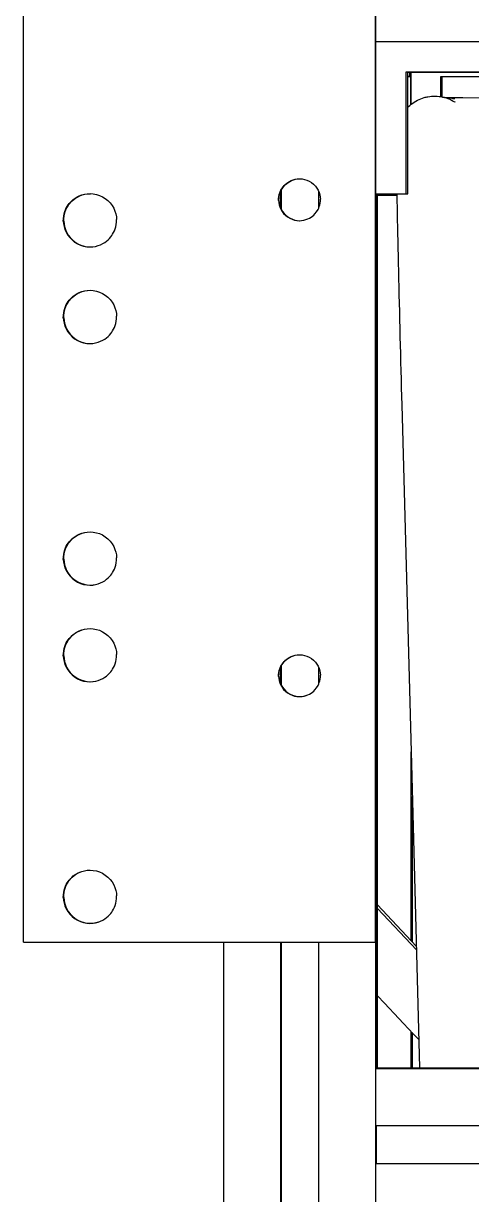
# Model space of a CAD drawing. Header units: millimetres. Extents: x -244 to 244, y -316 to 313.
# Drawn here: x -244.4 to -184.7, y -124.1 to 31.8 of the extents above; entities that cross this region are included whole.
import ezdxf

# ---------------------------------------------------------------- set-up
doc = ezdxf.new("R2010")
doc.units = ezdxf.units.MM
doc.layers.add('VISIBLE', color=7, linetype='Continuous')

msp = doc.modelspace()

# ---------------------------------------------------------------- linework, layer by layer
at = {"layer": 'VISIBLE'}
for p, q in [((-197.47, -315.95), (-197.47, 312.91)), ((-244.42, -90.5), (-244.42, 43.76)), ((-197.52, -90.5), (-197.52, 43.76)), ((-197.47, 29.37), (197.47, 29.37)), ((-193.42, 9.11), (-193.42, 25.32)), ((-193.42, 25.32), (-193.22, 25.29)), ((-193.42, 25.32), (-177.22, 25.32)), ((-193.22, 9.1), (-193.22, 25.29)), ((-193.22, 25.29), (-177.04, 25.29)), ((-192.97, 24.74), (-192.97, 25.29)), ((-192.78, 21.01), (-192.78, 25.29)), ((-193.22, 24.74), (-192.97, 24.74)), ((-193.22, 24.72), (-192.82, 24.72)), ((-192.97, 24.74), (-192.82, 24.72)), ((-192.82, 20.98), (-192.82, 24.72)), ((-188.83, 22.03), (-188.83, 24.72)), ((-188.83, 24.72), (-188.64, 24.69)), ((-188.83, 24.72), (-173.01, 24.72)), ((-188.64, 22), (-188.64, 24.69)), ((-188.64, 24.69), (-172.84, 24.69)), ((-191.49, 21.75), (-191.26, 21.84)), ((-191.26, 21.84), (-191.03, 21.91)), ((-191.03, 21.91), (-190.91, 21.94)), ((-190.91, 21.94), (-190.9, 21.95)), ((-190.9, 21.95), (-190.78, 21.97)), ((-190.78, 21.97), (-190.66, 22)), ((-190.66, 22), (-190.54, 22.02)), ((-190.54, 22.02), (-190.29, 22.06)), ((-190.29, 22.06), (-190.05, 22.09)), ((-190.05, 22.09), (-189.8, 22.1)), ((-189.8, 22.1), (-189.55, 22.1)), ((-189.55, 22.1), (-189.31, 22.09)), ((-189.31, 22.09), (-189.06, 22.06)), ((-189.06, 22.06), (-188.82, 22.03)), ((-188.82, 22.03), (-188.58, 21.98)), ((-188.6, 21.99), (-188.05, 21.92)), ((-188.58, 21.98), (-188.46, 21.95)), ((-188.46, 21.95), (-188.34, 21.92)), ((-188.34, 21.92), (-188.1, 21.85)), ((-188.1, 21.85), (-187.99, 21.81)), ((-188.05, 21.92), (-187.88, 21.9)), ((-187.94, 21.91), (-187.92, 21.91)), ((-187.92, 21.91), (-187.85, 21.91)), ((-187.88, 21.9), (-187.8, 21.89)), ((-187.85, 21.91), (-187.77, 21.91)), ((-187.8, 21.89), (-187.75, 21.89)), ((-187.77, 21.91), (-187.59, 21.91)), ((-187.75, 21.89), (-187.51, 21.85)), ((-187.59, 21.91), (-187.38, 21.91)), ((-187.51, 21.85), (-187.49, 21.85)), ((-187.49, 21.85), (-187.25, 21.8)), ((-187.38, 21.91), (-187.16, 21.91)), ((-187.16, 21.91), (-186.94, 21.9)), ((-186.94, 21.9), (-186.73, 21.9)), ((-186.73, 21.9), (-185.91, 21.9)), ((-185.91, 21.9), (-182.6, 21.88)), ((-193.22, 20.62), (-193.14, 20.7)), ((-193.14, 20.7), (-192.96, 20.87)), ((-192.96, 20.87), (-192.77, 21.02)), ((-192.77, 21.02), (-192.57, 21.17)), ((-192.57, 21.17), (-192.37, 21.31)), ((-192.37, 21.31), (-192.16, 21.44)), ((-192.16, 21.44), (-191.94, 21.55)), ((-191.94, 21.55), (-191.72, 21.66)), ((-191.72, 21.66), (-191.49, 21.75)), ((-187.99, 21.81), (-187.87, 21.77)), ((-187.87, 21.77), (-187.76, 21.73)), ((-187.76, 21.73), (-187.64, 21.68)), ((-187.64, 21.68), (-187.53, 21.63)), ((-187.53, 21.63), (-187.42, 21.57)), ((-187.42, 21.57), (-187.41, 21.57)), ((-187.41, 21.57), (-187.3, 21.51)), ((-187.3, 21.51), (-187.19, 21.45)), ((-187.25, 21.8), (-187.13, 21.78)), ((-187.19, 21.45), (-187.08, 21.39)), ((-187.13, 21.78), (-187.01, 21.75)), ((-187.08, 21.39), (-186.98, 21.33)), ((-187.01, 21.75), (-187.01, 21.74)), ((-186.98, 21.33), (-186.96, 21.31)), ((-208.76, 10.86), (-208.51, 10.96)), ((-208.71, 10.86), (-208.46, 10.95)), ((-208.51, 10.96), (-208.23, 11.03)), ((-208.46, 10.95), (-208.18, 11.03)), ((-208.23, 11.03), (-207.94, 11.08)), ((-208.18, 11.03), (-207.89, 11.07)), ((-207.94, 11.08), (-207.63, 11.09)), ((-207.89, 11.07), (-207.58, 11.09)), ((-207.63, 11.09), (-207.31, 11.07)), ((-207.31, 11.07), (-206.98, 11.01)), ((-206.98, 11.01), (-206.65, 10.91)), ((-210.28, 9.21), (-210.21, 9.41)), ((-210.23, 9.2), (-210.15, 9.41)), ((-210.21, 9.41), (-210.12, 9.59)), ((-210.15, 9.41), (-210.07, 9.59)), ((-210.13, 7.15), (-210.13, 9.46)), ((-210.12, 9.59), (-209.93, 9.91)), ((-210.07, 9.59), (-209.87, 9.91)), ((-210.06, 7.02), (-210.06, 9.59)), ((-209.93, 9.91), (-209.69, 10.2)), ((-209.87, 9.91), (-209.64, 10.19)), ((-209.69, 10.2), (-209.55, 10.34)), ((-209.64, 10.19), (-209.5, 10.34)), ((-209.55, 10.34), (-209.39, 10.48)), ((-209.5, 10.34), (-209.33, 10.48)), ((-209.39, 10.48), (-209.2, 10.62)), ((-209.33, 10.48), (-209.15, 10.62)), ((-209.2, 10.62), (-208.99, 10.74)), ((-209.15, 10.62), (-208.94, 10.74)), ((-208.99, 10.74), (-208.76, 10.86)), ((-208.94, 10.74), (-208.71, 10.86)), ((-206.65, 10.91), (-206.34, 10.77)), ((-206.34, 10.77), (-206.04, 10.58)), ((-206.04, 10.58), (-205.77, 10.37)), ((-205.77, 10.37), (-205.53, 10.12)), ((-205.53, 10.12), (-205.33, 9.85)), ((-205.33, 9.85), (-205.16, 9.56)), ((-205.16, 9.56), (-205.03, 9.27)), ((-238.32, 7.79), (-238.16, 7.98)), ((-238.25, 7.79), (-238.1, 7.98)), ((-238.16, 7.98), (-237.97, 8.16)), ((-238.1, 7.98), (-237.91, 8.16)), ((-237.97, 8.16), (-237.77, 8.34)), ((-237.91, 8.16), (-237.71, 8.34)), ((-237.77, 8.34), (-237.53, 8.51)), ((-237.71, 8.34), (-237.47, 8.51)), ((-237.53, 8.51), (-237.27, 8.68)), ((-237.47, 8.51), (-237.21, 8.67)), ((-237.27, 8.68), (-236.97, 8.82)), ((-237.21, 8.67), (-236.91, 8.82)), ((-236.97, 8.82), (-236.65, 8.94)), ((-236.91, 8.82), (-236.59, 8.94)), ((-236.65, 8.94), (-236.3, 9.04)), ((-236.59, 8.94), (-236.24, 9.03)), ((-236.3, 9.04), (-235.92, 9.1)), ((-236.24, 9.03), (-235.86, 9.09)), ((-235.92, 9.1), (-235.53, 9.12)), ((-235.86, 9.09), (-235.48, 9.11)), ((-235.53, 9.12), (-235.12, 9.09)), ((-235.12, 9.09), (-234.7, 9.01)), ((-234.7, 9.01), (-234.29, 8.88)), ((-234.29, 8.88), (-233.89, 8.7)), ((-234.29, 8.88), (-233.89, 8.7)), ((-233.89, 8.7), (-233.51, 8.47)), ((-233.89, 8.7), (-233.51, 8.47)), ((-233.51, 8.47), (-233.17, 8.19)), ((-233.17, 8.19), (-232.86, 7.88)), ((-233.17, 8.19), (-232.86, 7.88)), ((-232.86, 7.88), (-232.6, 7.53)), ((-232.86, 7.88), (-232.6, 7.53)), ((-210.43, 8.49), (-210.4, 8.75)), ((-210.43, 8.22), (-210.43, 8.49)), ((-210.43, 8.22), (-210.41, 7.94)), ((-210.41, 7.94), (-210.35, 7.64)), ((-210.4, 8.75), (-210.35, 8.99)), ((-210.38, 8.22), (-210.37, 8.49)), ((-210.38, 8.22), (-210.36, 7.93)), ((-210.37, 8.49), (-210.34, 8.75)), ((-210.36, 7.93), (-210.3, 7.64)), ((-210.35, 8.99), (-210.28, 9.21)), ((-210.34, 8.75), (-210.3, 8.98)), ((-210.3, 8.98), (-210.23, 9.2)), ((-205.06, 7.27), (-205.06, 9.34)), ((-205.03, 9.27), (-204.94, 8.97)), ((-204.95, 7.63), (-204.9, 7.86)), ((-204.94, 8.97), (-204.89, 8.67)), ((-204.9, 7.86), (-204.87, 8.12)), ((-204.89, 8.67), (-204.86, 8.39)), ((-204.87, 8.12), (-204.86, 8.39)), ((-197.47, 9.11), (-197.23, 9.1)), ((-197.47, 9.11), (-193.42, 9.11)), ((-197.39, -107.3), (-197.39, 9.11)), ((-197.34, -107.3), (-197.34, 9.11)), ((-197.27, -107.23), (-197.27, 9.1)), ((-197.27, 9.1), (-197.23, 9.1)), ((-197.27, 9.1), (-193.22, 9.1)), ((-197.27, 8.9), (-194.68, 8.9)), ((-197.27, 8.9), (-194.68, 8.9)), ((-197.23, 9.1), (-197.23, 9.1)), ((-194.68, 9.1), (-194.68, 8.92)), ((-194.68, 8.92), (-194.67, 8.13)), ((-194.67, 8.13), (-194.65, 7.32)), ((-193.42, 9.11), (-193.22, 9.1)), ((-239.05, 6.13), (-238.99, 6.44)), ((-238.99, 6.44), (-238.91, 6.72)), ((-238.99, 6.13), (-238.93, 6.44)), ((-238.93, 6.44), (-238.85, 6.72)), ((-238.91, 6.72), (-238.81, 6.97)), ((-238.85, 6.72), (-238.75, 6.97)), ((-238.81, 6.97), (-238.7, 7.21)), ((-238.75, 6.97), (-238.64, 7.21)), ((-238.7, 7.21), (-238.58, 7.42)), ((-238.64, 7.21), (-238.52, 7.42)), ((-238.58, 7.42), (-238.45, 7.61)), ((-238.52, 7.42), (-238.39, 7.61)), ((-238.45, 7.61), (-238.32, 7.79)), ((-238.39, 7.61), (-238.25, 7.79)), ((-232.6, 7.53), (-232.39, 7.17)), ((-232.6, 7.53), (-232.39, 7.17)), ((-232.39, 7.17), (-232.23, 6.79)), ((-232.23, 6.79), (-232.11, 6.41)), ((-232.11, 6.41), (-232.04, 6.04)), ((-210.35, 7.64), (-210.26, 7.35)), ((-210.3, 7.64), (-210.21, 7.34)), ((-210.26, 7.35), (-210.13, 7.05)), ((-210.21, 7.34), (-210.08, 7.05)), ((-210.13, 7.05), (-209.97, 6.76)), ((-210.08, 7.05), (-209.91, 6.76)), ((-209.97, 6.76), (-209.76, 6.49)), ((-209.91, 6.76), (-209.71, 6.49)), ((-209.76, 6.49), (-209.52, 6.25)), ((-209.71, 6.49), (-209.47, 6.24)), ((-209.52, 6.25), (-209.25, 6.03)), ((-209.47, 6.24), (-209.2, 6.03)), ((-205.91, 6.13), (-205.75, 6.27)), ((-205.75, 6.27), (-205.6, 6.41)), ((-205.6, 6.41), (-205.37, 6.7)), ((-205.37, 6.7), (-205.18, 7.02)), ((-205.18, 7.02), (-205.09, 7.2)), ((-205.09, 7.2), (-205.01, 7.41)), ((-205.01, 7.41), (-204.95, 7.63)), ((-194.65, 7.32), (-194.64, 6.47)), ((-194.64, 6.47), (-194.62, 5.6)), ((-239.1, 5.46), (-239.09, 5.81)), ((-239.1, 5.46), (-239.07, 5.1)), ((-239.09, 5.81), (-239.05, 6.13)), ((-239.07, 5.1), (-239, 4.73)), ((-239.04, 5.46), (-239.03, 5.81)), ((-239.04, 5.46), (-239.01, 5.1)), ((-239.03, 5.81), (-238.99, 6.13)), ((-239.01, 5.1), (-238.94, 4.73)), ((-239, 4.73), (-238.88, 4.35)), ((-238.94, 4.73), (-238.82, 4.35)), ((-232.2, 4.42), (-232.12, 4.7)), ((-232.12, 4.7), (-232.05, 5.01)), ((-232.05, 5.01), (-232.02, 5.33)), ((-232.04, 6.04), (-232.01, 5.68)), ((-232.02, 5.33), (-232.01, 5.68)), ((-209.25, 6.03), (-208.95, 5.85)), ((-209.2, 6.03), (-208.9, 5.84)), ((-208.95, 5.85), (-208.64, 5.7)), ((-208.9, 5.84), (-208.59, 5.7)), ((-208.64, 5.7), (-208.32, 5.6)), ((-208.59, 5.7), (-208.26, 5.6)), ((-208.32, 5.6), (-207.99, 5.54)), ((-208.26, 5.6), (-207.94, 5.54)), ((-207.99, 5.54), (-207.67, 5.52)), ((-207.94, 5.54), (-207.65, 5.52)), ((-207.67, 5.52), (-207.36, 5.54)), ((-207.36, 5.54), (-207.06, 5.58)), ((-207.06, 5.58), (-206.79, 5.66)), ((-206.79, 5.66), (-206.53, 5.75)), ((-206.53, 5.75), (-206.3, 5.87)), ((-206.3, 5.87), (-206.09, 5.99)), ((-206.09, 5.99), (-205.91, 6.13)), ((-194.62, 5.6), (-194.6, 4.7)), ((-194.6, 4.7), (-194.59, 3.78)), ((-238.88, 4.35), (-238.72, 3.97)), ((-238.82, 4.35), (-238.66, 3.97)), ((-238.72, 3.97), (-238.51, 3.61)), ((-238.66, 3.97), (-238.44, 3.61)), ((-238.51, 3.61), (-238.24, 3.26)), ((-238.44, 3.61), (-238.18, 3.26)), ((-238.24, 3.26), (-237.94, 2.95)), ((-238.18, 3.26), (-237.88, 2.95)), ((-238.18, 3.26), (-237.88, 2.95)), ((-233.13, 2.98), (-232.95, 3.16)), ((-232.95, 3.16), (-232.79, 3.35)), ((-232.79, 3.35), (-232.65, 3.53)), ((-232.65, 3.53), (-232.53, 3.72)), ((-232.53, 3.72), (-232.41, 3.93)), ((-232.41, 3.93), (-232.3, 4.17)), ((-232.3, 4.17), (-232.2, 4.42)), ((-194.59, 3.78), (-194.57, 2.83)), ((-237.94, 2.95), (-237.59, 2.67)), ((-237.88, 2.95), (-237.53, 2.67)), ((-237.88, 2.95), (-237.53, 2.67)), ((-237.59, 2.67), (-237.22, 2.44)), ((-237.53, 2.67), (-237.16, 2.44)), ((-237.53, 2.67), (-237.16, 2.44)), ((-237.22, 2.44), (-236.82, 2.26)), ((-237.16, 2.44), (-236.76, 2.26)), ((-237.16, 2.44), (-236.76, 2.26)), ((-236.82, 2.26), (-236.4, 2.13)), ((-236.76, 2.26), (-236.34, 2.13)), ((-236.76, 2.26), (-236.34, 2.13)), ((-236.4, 2.13), (-235.99, 2.05)), ((-236.34, 2.13), (-235.93, 2.05)), ((-236.34, 2.13), (-235.93, 2.05)), ((-235.99, 2.05), (-235.58, 2.03)), ((-235.93, 2.05), (-235.55, 2.03)), ((-235.58, 2.03), (-235.18, 2.05)), ((-235.18, 2.05), (-234.81, 2.1)), ((-234.81, 2.1), (-234.46, 2.2)), ((-234.46, 2.2), (-234.13, 2.32)), ((-234.13, 2.32), (-233.84, 2.47)), ((-233.84, 2.47), (-233.58, 2.63)), ((-233.58, 2.63), (-233.34, 2.8)), ((-233.34, 2.8), (-233.13, 2.98)), ((-194.57, 2.83), (-194.55, 1.86)), ((-194.55, 1.86), (-194.52, 0.86)), ((-194.52, 0.86), (-194.5, -0.15)), ((-194.5, -0.15), (-194.48, -1.18)), ((-194.48, -1.18), (-194.46, -2.23)), ((-194.46, -2.23), (-194.43, -3.29)), ((-237.97, -4.7), (-237.77, -4.52)), ((-237.91, -4.7), (-237.71, -4.52)), ((-237.77, -4.52), (-237.53, -4.35)), ((-237.71, -4.52), (-237.47, -4.35)), ((-237.53, -4.35), (-237.27, -4.19)), ((-237.47, -4.35), (-237.21, -4.19)), ((-237.27, -4.19), (-236.97, -4.04)), ((-237.21, -4.19), (-236.91, -4.04)), ((-236.97, -4.04), (-236.65, -3.92)), ((-236.91, -4.04), (-236.59, -3.92)), ((-236.65, -3.92), (-236.3, -3.83)), ((-236.59, -3.92), (-236.24, -3.83)), ((-236.3, -3.83), (-235.92, -3.77)), ((-236.24, -3.83), (-235.86, -3.77)), ((-235.92, -3.77), (-235.53, -3.75)), ((-235.86, -3.77), (-235.51, -3.75)), ((-235.53, -3.75), (-235.12, -3.77)), ((-235.12, -3.77), (-234.7, -3.85)), ((-234.7, -3.85), (-234.29, -3.98)), ((-234.29, -3.98), (-233.89, -4.16)), ((-234.29, -3.98), (-233.89, -4.16)), ((-233.89, -4.16), (-233.51, -4.39)), ((-233.89, -4.16), (-233.51, -4.39)), ((-233.51, -4.39), (-233.17, -4.67)), ((-233.17, -4.67), (-232.86, -4.98)), ((-233.17, -4.67), (-232.86, -4.98)), ((-194.43, -3.29), (-194.4, -4.37)), ((-194.4, -4.37), (-194.38, -5.46)), ((-238.99, -6.43), (-238.91, -6.15)), ((-238.93, -6.42), (-238.85, -6.14)), ((-238.91, -6.15), (-238.81, -5.89)), ((-238.85, -6.14), (-238.75, -5.89)), ((-238.81, -5.89), (-238.7, -5.66)), ((-238.75, -5.89), (-238.64, -5.65)), ((-238.7, -5.66), (-238.58, -5.44)), ((-238.64, -5.65), (-238.52, -5.44)), ((-238.58, -5.44), (-238.45, -5.25)), ((-238.52, -5.44), (-238.39, -5.25)), ((-238.45, -5.25), (-238.32, -5.07)), ((-238.39, -5.25), (-238.25, -5.07)), ((-238.32, -5.07), (-238.16, -4.89)), ((-238.25, -5.07), (-238.1, -4.88)), ((-238.16, -4.89), (-237.97, -4.7)), ((-238.1, -4.88), (-237.91, -4.7)), ((-232.86, -4.98), (-232.6, -5.33)), ((-232.86, -4.98), (-232.6, -5.33)), ((-232.6, -5.33), (-232.39, -5.69)), ((-232.6, -5.33), (-232.39, -5.69)), ((-232.39, -5.69), (-232.23, -6.07)), ((-232.23, -6.07), (-232.11, -6.45)), ((-194.38, -5.46), (-194.35, -6.56)), ((-239.1, -7.4), (-239.09, -7.06)), ((-239.1, -7.4), (-239.07, -7.76)), ((-239.09, -7.06), (-239.05, -6.73)), ((-239.07, -7.76), (-239, -8.14)), ((-239.05, -6.73), (-238.99, -6.43)), ((-239.04, -7.4), (-239.03, -7.05)), ((-239.04, -7.4), (-239.01, -7.76)), ((-239.03, -7.05), (-238.99, -6.73)), ((-239.01, -7.76), (-238.94, -8.13)), ((-238.99, -6.73), (-238.93, -6.42)), ((-232.11, -6.45), (-232.04, -6.82)), ((-232.05, -7.86), (-232.02, -7.53)), ((-232.04, -6.82), (-232.01, -7.19)), ((-232.02, -7.53), (-232.01, -7.19)), ((-194.35, -6.56), (-194.32, -7.67)), ((-194.32, -7.67), (-194.3, -8.79)), ((-239, -8.14), (-238.88, -8.52)), ((-238.94, -8.13), (-238.82, -8.51)), ((-238.88, -8.52), (-238.72, -8.89)), ((-238.82, -8.51), (-238.66, -8.89)), ((-238.72, -8.89), (-238.51, -9.26)), ((-238.66, -8.89), (-238.44, -9.25)), ((-238.51, -9.26), (-238.24, -9.6)), ((-238.44, -9.25), (-238.18, -9.6)), ((-232.79, -9.52), (-232.65, -9.33)), ((-232.65, -9.33), (-232.53, -9.14)), ((-232.53, -9.14), (-232.41, -8.93)), ((-232.41, -8.93), (-232.3, -8.7)), ((-232.3, -8.7), (-232.2, -8.44)), ((-232.2, -8.44), (-232.12, -8.16)), ((-232.12, -8.16), (-232.05, -7.86)), ((-194.3, -8.79), (-194.27, -9.92)), ((-238.24, -9.6), (-237.94, -9.92)), ((-238.18, -9.6), (-237.88, -9.91)), ((-238.18, -9.6), (-237.88, -9.91)), ((-237.94, -9.92), (-237.59, -10.19)), ((-237.88, -9.91), (-237.53, -10.19)), ((-237.88, -9.91), (-237.53, -10.19)), ((-237.59, -10.19), (-237.22, -10.42)), ((-237.53, -10.19), (-237.16, -10.42)), ((-237.53, -10.19), (-237.16, -10.42)), ((-237.22, -10.42), (-236.82, -10.61)), ((-237.16, -10.42), (-236.76, -10.6)), ((-237.16, -10.42), (-236.76, -10.6)), ((-236.82, -10.61), (-236.4, -10.73)), ((-236.76, -10.6), (-236.34, -10.73)), ((-236.76, -10.6), (-236.34, -10.73)), ((-236.4, -10.73), (-235.99, -10.81)), ((-236.34, -10.73), (-235.93, -10.81)), ((-236.34, -10.73), (-235.93, -10.81)), ((-235.99, -10.81), (-235.58, -10.84)), ((-235.93, -10.81), (-235.52, -10.84)), ((-235.58, -10.84), (-235.18, -10.82)), ((-235.18, -10.82), (-234.81, -10.76)), ((-234.81, -10.76), (-234.46, -10.66)), ((-234.46, -10.66), (-234.13, -10.54)), ((-234.13, -10.54), (-233.84, -10.4)), ((-233.84, -10.4), (-233.58, -10.24)), ((-233.58, -10.24), (-233.34, -10.06)), ((-233.34, -10.06), (-233.13, -9.88)), ((-233.13, -9.88), (-232.95, -9.7)), ((-232.95, -9.7), (-232.79, -9.52)), ((-194.27, -9.92), (-194.24, -11.05)), ((-194.24, -11.05), (-194.21, -12.18)), ((-194.21, -12.18), (-194.18, -13.31)), ((-194.18, -13.31), (-194.15, -14.45)), ((-194.15, -14.45), (-194.12, -15.58)), ((-194.12, -15.58), (-194.09, -16.72)), ((-194.09, -16.72), (-194.02, -18.98)), ((-194.02, -18.98), (-193.54, -37.14)), ((-238.58, -37.6), (-238.45, -37.41)), ((-238.52, -37.59), (-238.39, -37.4)), ((-238.45, -37.41), (-238.32, -37.23)), ((-238.39, -37.4), (-238.25, -37.22)), ((-238.32, -37.23), (-238.16, -37.05)), ((-238.25, -37.22), (-238.1, -37.04)), ((-238.16, -37.05), (-237.97, -36.86)), ((-238.1, -37.04), (-237.91, -36.85)), ((-237.97, -36.86), (-237.77, -36.68)), ((-237.91, -36.85), (-237.71, -36.67)), ((-237.77, -36.68), (-237.53, -36.51)), ((-237.71, -36.67), (-237.47, -36.5)), ((-237.53, -36.51), (-237.27, -36.35)), ((-237.47, -36.5), (-237.21, -36.34)), ((-237.27, -36.35), (-236.97, -36.2)), ((-237.21, -36.34), (-236.91, -36.19)), ((-236.97, -36.2), (-236.65, -36.08)), ((-236.91, -36.19), (-236.59, -36.07)), ((-236.65, -36.08), (-236.3, -35.99)), ((-236.59, -36.07), (-236.24, -35.98)), ((-236.3, -35.99), (-235.92, -35.93)), ((-236.24, -35.98), (-235.92, -35.93)), ((-235.92, -35.93), (-235.53, -35.91)), ((-235.53, -35.91), (-235.12, -35.93)), ((-235.12, -35.93), (-234.7, -36.01)), ((-234.7, -36.01), (-234.29, -36.14)), ((-234.29, -36.14), (-233.89, -36.32)), ((-234.29, -36.14), (-233.89, -36.32)), ((-233.89, -36.32), (-233.51, -36.55)), ((-233.89, -36.32), (-233.51, -36.55)), ((-233.51, -36.55), (-233.17, -36.83)), ((-233.17, -36.83), (-232.86, -37.14)), ((-233.17, -36.83), (-232.86, -37.14)), ((-232.86, -37.14), (-232.6, -37.49)), ((-232.86, -37.14), (-232.6, -37.49)), ((-193.54, -37.14), (-192.56, -73.44)), ((-239.09, -39.22), (-239.05, -38.89)), ((-239.05, -38.89), (-238.99, -38.59)), ((-239.03, -39.21), (-238.99, -38.88)), ((-238.99, -38.59), (-238.91, -38.31)), ((-238.99, -38.88), (-238.93, -38.58)), ((-238.93, -38.58), (-238.85, -38.3)), ((-238.91, -38.31), (-238.81, -38.05)), ((-238.85, -38.3), (-238.75, -38.04)), ((-238.81, -38.05), (-238.7, -37.82)), ((-238.75, -38.04), (-238.64, -37.81)), ((-238.7, -37.82), (-238.58, -37.6)), ((-238.64, -37.81), (-238.52, -37.59)), ((-232.6, -37.49), (-232.39, -37.85)), ((-232.6, -37.49), (-232.39, -37.85)), ((-232.39, -37.85), (-232.23, -38.23)), ((-232.23, -38.23), (-232.11, -38.61)), ((-232.11, -38.61), (-232.04, -38.98)), ((-239.1, -39.56), (-239.09, -39.22)), ((-239.1, -39.56), (-239.07, -39.92)), ((-239.07, -39.92), (-239, -40.3)), ((-239.04, -39.55), (-239.03, -39.21)), ((-239.04, -39.55), (-239.01, -39.91)), ((-239.01, -39.91), (-238.94, -40.29)), ((-239, -40.3), (-238.88, -40.68)), ((-238.94, -40.29), (-238.82, -40.66)), ((-232.2, -40.6), (-232.12, -40.32)), ((-232.12, -40.32), (-232.05, -40.02)), ((-232.05, -40.02), (-232.02, -39.69)), ((-232.04, -38.98), (-232.01, -39.35)), ((-232.02, -39.69), (-232.01, -39.35)), ((-238.88, -40.68), (-238.72, -41.05)), ((-238.82, -40.66), (-238.66, -41.04)), ((-238.72, -41.05), (-238.51, -41.42)), ((-238.66, -41.04), (-238.44, -41.41)), ((-238.51, -41.42), (-238.24, -41.76)), ((-238.44, -41.41), (-238.18, -41.75)), ((-238.24, -41.76), (-237.94, -42.08)), ((-238.18, -41.75), (-237.88, -42.07)), ((-238.18, -41.75), (-237.88, -42.07)), ((-237.94, -42.08), (-237.59, -42.35)), ((-237.88, -42.07), (-237.53, -42.34)), ((-237.88, -42.07), (-237.53, -42.34)), ((-233.34, -42.22), (-233.13, -42.04)), ((-233.13, -42.04), (-232.95, -41.86)), ((-232.95, -41.86), (-232.79, -41.68)), ((-232.79, -41.68), (-232.65, -41.49)), ((-232.65, -41.49), (-232.53, -41.3)), ((-232.53, -41.3), (-232.41, -41.09)), ((-232.41, -41.09), (-232.3, -40.86)), ((-232.3, -40.86), (-232.2, -40.6)), ((-237.59, -42.35), (-237.22, -42.58)), ((-237.53, -42.34), (-237.16, -42.57)), ((-237.53, -42.34), (-237.16, -42.57)), ((-237.22, -42.58), (-236.82, -42.77)), ((-237.16, -42.57), (-236.76, -42.75)), ((-237.16, -42.57), (-236.76, -42.75)), ((-236.82, -42.77), (-236.4, -42.89)), ((-236.76, -42.75), (-236.34, -42.88)), ((-236.76, -42.75), (-236.34, -42.88)), ((-236.4, -42.89), (-235.99, -42.97)), ((-236.34, -42.88), (-235.93, -42.96)), ((-236.34, -42.88), (-235.93, -42.96)), ((-235.99, -42.97), (-235.58, -43)), ((-235.93, -42.96), (-235.52, -42.99)), ((-235.58, -43), (-235.18, -42.98)), ((-235.52, -42.99), (-235.12, -42.97)), ((-235.18, -42.98), (-234.81, -42.92)), ((-235.12, -42.97), (-234.8, -42.92)), ((-234.81, -42.92), (-234.46, -42.82)), ((-234.46, -42.82), (-234.13, -42.7)), ((-234.13, -42.7), (-233.84, -42.56)), ((-233.84, -42.56), (-233.58, -42.4)), ((-233.58, -42.4), (-233.34, -42.22)), ((-238.16, -49.91), (-237.97, -49.73)), ((-238.1, -49.9), (-237.91, -49.71)), ((-237.97, -49.73), (-237.77, -49.55)), ((-237.91, -49.71), (-237.71, -49.53)), ((-237.77, -49.55), (-237.53, -49.37)), ((-237.71, -49.53), (-237.47, -49.36)), ((-237.53, -49.37), (-237.27, -49.21)), ((-237.47, -49.36), (-237.21, -49.2)), ((-237.27, -49.21), (-236.97, -49.07)), ((-237.21, -49.2), (-236.91, -49.06)), ((-236.97, -49.07), (-236.65, -48.95)), ((-236.91, -49.06), (-236.59, -48.93)), ((-236.65, -48.95), (-236.3, -48.85)), ((-236.59, -48.93), (-236.26, -48.85)), ((-236.3, -48.85), (-235.92, -48.79)), ((-235.92, -48.79), (-235.53, -48.77)), ((-235.53, -48.77), (-235.12, -48.8)), ((-235.12, -48.8), (-234.7, -48.88)), ((-234.7, -48.88), (-234.29, -49)), ((-234.29, -49), (-233.89, -49.19)), ((-234.29, -49), (-233.89, -49.19)), ((-233.89, -49.19), (-233.51, -49.42)), ((-233.89, -49.19), (-233.51, -49.42)), ((-233.51, -49.42), (-233.17, -49.69)), ((-233.17, -49.69), (-232.86, -50.01)), ((-233.17, -49.69), (-232.86, -50.01)), ((-238.99, -51.45), (-238.91, -51.17)), ((-238.99, -51.74), (-238.93, -51.44)), ((-238.93, -51.44), (-238.85, -51.16)), ((-238.91, -51.17), (-238.81, -50.91)), ((-238.85, -51.16), (-238.75, -50.9)), ((-238.81, -50.91), (-238.7, -50.68)), ((-238.75, -50.9), (-238.64, -50.67)), ((-238.7, -50.68), (-238.58, -50.47)), ((-238.64, -50.67), (-238.52, -50.46)), ((-238.58, -50.47), (-238.45, -50.28)), ((-238.52, -50.46), (-238.39, -50.26)), ((-238.45, -50.28), (-238.32, -50.09)), ((-238.39, -50.26), (-238.25, -50.08)), ((-238.32, -50.09), (-238.16, -49.91)), ((-238.25, -50.08), (-238.1, -49.9)), ((-232.86, -50.01), (-232.6, -50.35)), ((-232.86, -50.01), (-232.6, -50.35)), ((-232.6, -50.35), (-232.39, -50.72)), ((-232.6, -50.35), (-232.39, -50.72)), ((-232.39, -50.72), (-232.23, -51.09)), ((-232.23, -51.09), (-232.11, -51.47)), ((-239.1, -52.42), (-239.09, -52.08)), ((-239.1, -52.42), (-239.07, -52.79)), ((-239.09, -52.08), (-239.05, -51.75)), ((-239.07, -52.79), (-239, -53.16)), ((-239.05, -51.75), (-238.99, -51.45)), ((-239.04, -52.41), (-239.03, -52.07)), ((-239.04, -52.41), (-239.01, -52.77)), ((-239.03, -52.07), (-238.99, -51.74)), ((-239.01, -52.77), (-238.94, -53.15)), ((-232.12, -53.18), (-232.05, -52.88)), ((-232.11, -51.47), (-232.04, -51.85)), ((-232.05, -52.88), (-232.02, -52.55)), ((-232.04, -51.85), (-232.01, -52.21)), ((-232.02, -52.55), (-232.01, -52.21)), ((-209.64, -53.15), (-209.5, -53)), ((-209.55, -53.02), (-209.39, -52.88)), ((-209.5, -53), (-209.33, -52.86)), ((-209.39, -52.88), (-209.2, -52.74)), ((-209.33, -52.86), (-209.15, -52.73)), ((-209.2, -52.74), (-208.99, -52.61)), ((-209.15, -52.73), (-208.94, -52.6)), ((-208.99, -52.61), (-208.76, -52.5)), ((-208.94, -52.6), (-208.71, -52.49)), ((-208.76, -52.5), (-208.51, -52.4)), ((-208.71, -52.49), (-208.46, -52.39)), ((-208.51, -52.4), (-208.23, -52.33)), ((-208.46, -52.39), (-208.22, -52.33)), ((-208.23, -52.33), (-207.94, -52.28)), ((-207.94, -52.28), (-207.63, -52.27)), ((-207.63, -52.27), (-207.31, -52.29)), ((-207.31, -52.29), (-206.98, -52.35)), ((-206.98, -52.35), (-206.65, -52.45)), ((-206.65, -52.45), (-206.34, -52.59)), ((-206.34, -52.59), (-206.04, -52.77)), ((-206.04, -52.77), (-205.77, -52.99)), ((-205.77, -52.99), (-205.53, -53.24)), ((-239, -53.16), (-238.88, -53.54)), ((-238.94, -53.15), (-238.82, -53.53)), ((-238.88, -53.54), (-238.72, -53.92)), ((-238.82, -53.53), (-238.66, -53.9)), ((-238.72, -53.92), (-238.51, -54.28)), ((-238.66, -53.9), (-238.44, -54.27)), ((-238.51, -54.28), (-238.24, -54.63)), ((-238.44, -54.27), (-238.18, -54.61)), ((-232.95, -54.72), (-232.79, -54.54)), ((-232.79, -54.54), (-232.65, -54.36)), ((-232.65, -54.36), (-232.53, -54.17)), ((-232.53, -54.17), (-232.41, -53.95)), ((-232.41, -53.95), (-232.3, -53.72)), ((-232.3, -53.72), (-232.2, -53.46)), ((-232.2, -53.46), (-232.12, -53.18)), ((-210.4, -54.61), (-210.35, -54.37)), ((-210.35, -54.37), (-210.28, -54.15)), ((-210.34, -54.6), (-210.3, -54.36)), ((-210.3, -54.36), (-210.23, -54.14)), ((-210.28, -54.15), (-210.21, -53.95)), ((-210.23, -54.14), (-210.15, -53.94)), ((-210.21, -53.95), (-210.12, -53.77)), ((-210.15, -53.94), (-210.07, -53.75)), ((-210.13, -56.19), (-210.13, -53.88)), ((-210.12, -53.77), (-209.93, -53.45)), ((-210.07, -53.75), (-209.87, -53.44)), ((-210.06, -56.32), (-210.06, -53.75)), ((-209.93, -53.45), (-209.69, -53.16)), ((-209.87, -53.44), (-209.64, -53.15)), ((-209.69, -53.16), (-209.55, -53.02)), ((-205.53, -53.24), (-205.33, -53.51)), ((-205.33, -53.51), (-205.16, -53.8)), ((-205.16, -53.8), (-205.03, -54.09)), ((-205.06, -56.09), (-205.06, -54.02)), ((-205.03, -54.09), (-204.94, -54.39)), ((-204.94, -54.39), (-204.89, -54.68)), ((-238.24, -54.63), (-237.94, -54.94)), ((-238.18, -54.61), (-237.88, -54.93)), ((-238.18, -54.61), (-237.88, -54.93)), ((-237.94, -54.94), (-237.59, -55.22)), ((-237.88, -54.93), (-237.53, -55.2)), ((-237.88, -54.93), (-237.53, -55.2)), ((-237.59, -55.22), (-237.22, -55.45)), ((-237.53, -55.2), (-237.16, -55.43)), ((-237.53, -55.2), (-237.16, -55.43)), ((-237.22, -55.45), (-236.82, -55.63)), ((-237.16, -55.43), (-236.76, -55.62)), ((-237.16, -55.43), (-236.76, -55.62)), ((-236.82, -55.63), (-236.4, -55.76)), ((-236.76, -55.62), (-236.34, -55.74)), ((-236.76, -55.62), (-236.34, -55.74)), ((-236.4, -55.76), (-235.99, -55.84)), ((-236.34, -55.74), (-235.93, -55.82)), ((-236.34, -55.74), (-235.93, -55.82)), ((-235.99, -55.84), (-235.58, -55.86)), ((-235.93, -55.82), (-235.52, -55.85)), ((-235.58, -55.86), (-235.18, -55.84)), ((-235.52, -55.85), (-235.12, -55.83)), ((-235.18, -55.84), (-234.81, -55.78)), ((-235.12, -55.83), (-234.77, -55.77)), ((-234.81, -55.78), (-234.46, -55.69)), ((-234.46, -55.69), (-234.13, -55.57)), ((-234.13, -55.57), (-233.84, -55.42)), ((-233.84, -55.42), (-233.58, -55.26)), ((-233.58, -55.26), (-233.34, -55.09)), ((-233.34, -55.09), (-233.13, -54.91)), ((-233.13, -54.91), (-232.95, -54.72)), ((-210.43, -54.87), (-210.4, -54.61)), ((-210.43, -55.14), (-210.43, -54.87)), ((-210.43, -55.14), (-210.41, -55.42)), ((-210.41, -55.42), (-210.35, -55.71)), ((-210.38, -55.12), (-210.37, -54.85)), ((-210.38, -55.12), (-210.36, -55.41)), ((-210.37, -54.85), (-210.34, -54.6)), ((-210.36, -55.41), (-210.3, -55.7)), ((-210.35, -55.71), (-210.26, -56.01)), ((-210.3, -55.7), (-210.21, -56)), ((-210.26, -56.01), (-210.13, -56.31)), ((-210.21, -56), (-210.08, -56.29)), ((-205.09, -56.15), (-205.01, -55.95)), ((-205.01, -55.95), (-204.95, -55.73)), ((-204.95, -55.73), (-204.9, -55.49)), ((-204.9, -55.49), (-204.87, -55.24)), ((-204.89, -54.68), (-204.86, -54.97)), ((-204.87, -55.24), (-204.86, -54.97)), ((-210.13, -56.31), (-209.97, -56.59)), ((-210.08, -56.29), (-209.91, -56.58)), ((-209.97, -56.59), (-209.76, -56.87)), ((-209.91, -56.58), (-209.71, -56.85)), ((-209.76, -56.87), (-209.52, -57.11)), ((-209.71, -56.85), (-209.47, -57.1)), ((-209.52, -57.11), (-209.25, -57.33)), ((-209.47, -57.1), (-209.2, -57.32)), ((-209.25, -57.33), (-208.95, -57.51)), ((-209.2, -57.32), (-208.9, -57.5)), ((-208.95, -57.51), (-208.64, -57.65)), ((-208.9, -57.5), (-208.59, -57.64)), ((-208.64, -57.65), (-208.32, -57.76)), ((-208.59, -57.64), (-208.26, -57.74)), ((-206.79, -57.7), (-206.53, -57.6)), ((-206.53, -57.6), (-206.3, -57.49)), ((-206.3, -57.49), (-206.09, -57.36)), ((-206.09, -57.36), (-205.91, -57.23)), ((-205.91, -57.23), (-205.75, -57.09)), ((-205.75, -57.09), (-205.6, -56.94)), ((-205.6, -56.94), (-205.37, -56.65)), ((-205.37, -56.65), (-205.18, -56.34)), ((-205.18, -56.34), (-205.09, -56.15)), ((-208.32, -57.76), (-207.99, -57.82)), ((-208.26, -57.74), (-207.94, -57.8)), ((-207.99, -57.82), (-207.67, -57.84)), ((-207.94, -57.8), (-207.62, -57.82)), ((-207.67, -57.84), (-207.36, -57.82)), ((-207.62, -57.82), (-207.3, -57.81)), ((-207.36, -57.82), (-207.06, -57.78)), ((-207.3, -57.81), (-207.01, -57.76)), ((-207.06, -57.78), (-206.79, -57.7)), ((-207.01, -57.76), (-206.78, -57.7)), ((-192.78, -90.3), (-192.78, -65.18)), ((-192.78, -71.18), (-192.62, -71.18)), ((-192.71, -90.38), (-192.71, -71.18)), ((-192.66, -90.43), (-192.66, -71.18)), ((-192.59, -90.51), (-192.59, -72.26)), ((-192.56, -73.44), (-191.65, -107.23)), ((-236.65, -81.11), (-236.3, -81.01)), ((-236.3, -81.01), (-235.92, -80.95)), ((-235.92, -80.95), (-235.53, -80.93)), ((-235.53, -80.93), (-235.12, -80.96)), ((-235.12, -80.96), (-234.7, -81.04)), ((-234.7, -81.04), (-234.29, -81.16)), ((-238.64, -82.82), (-238.52, -82.61)), ((-238.58, -82.63), (-238.45, -82.44)), ((-238.52, -82.61), (-238.39, -82.42)), ((-238.45, -82.44), (-238.32, -82.25)), ((-238.39, -82.42), (-238.25, -82.23)), ((-238.32, -82.25), (-238.16, -82.07)), ((-238.25, -82.23), (-238.1, -82.05)), ((-238.16, -82.07), (-237.97, -81.89)), ((-238.1, -82.05), (-237.91, -81.87)), ((-237.97, -81.89), (-237.77, -81.71)), ((-237.91, -81.87), (-237.71, -81.69)), ((-237.77, -81.71), (-237.53, -81.53)), ((-237.71, -81.69), (-237.47, -81.51)), ((-237.53, -81.53), (-237.27, -81.37)), ((-237.47, -81.51), (-237.21, -81.35)), ((-237.27, -81.37), (-236.97, -81.23)), ((-237.21, -81.35), (-236.91, -81.21)), ((-236.97, -81.23), (-236.65, -81.11)), ((-236.91, -81.21), (-236.63, -81.1)), ((-234.29, -81.16), (-233.89, -81.35)), ((-234.29, -81.16), (-233.89, -81.35)), ((-233.89, -81.35), (-233.51, -81.58)), ((-233.89, -81.35), (-233.51, -81.58)), ((-233.51, -81.58), (-233.17, -81.85)), ((-233.17, -81.85), (-232.86, -82.17)), ((-233.17, -81.85), (-232.86, -82.17)), ((-232.86, -82.17), (-232.6, -82.51)), ((-232.86, -82.17), (-232.6, -82.51)), ((-232.6, -82.51), (-232.39, -82.88)), ((-232.6, -82.51), (-232.39, -82.88)), ((-239.09, -84.24), (-239.05, -83.91)), ((-239.05, -83.91), (-238.99, -83.61)), ((-239.03, -84.22), (-238.99, -83.89)), ((-238.99, -83.61), (-238.91, -83.33)), ((-238.99, -83.89), (-238.93, -83.59)), ((-238.93, -83.59), (-238.85, -83.31)), ((-238.91, -83.33), (-238.81, -83.07)), ((-238.85, -83.31), (-238.75, -83.05)), ((-238.81, -83.07), (-238.7, -82.84)), ((-238.75, -83.05), (-238.64, -82.82)), ((-238.7, -82.84), (-238.58, -82.63)), ((-232.39, -82.88), (-232.23, -83.26)), ((-232.23, -83.26), (-232.11, -83.63)), ((-232.11, -83.63), (-232.04, -84.01)), ((-232.04, -84.01), (-232.01, -84.37)), ((-239.1, -84.58), (-239.09, -84.24)), ((-239.1, -84.58), (-239.07, -84.95)), ((-239.07, -84.95), (-239, -85.32)), ((-239.04, -84.56), (-239.03, -84.22)), ((-239.04, -84.56), (-239.01, -84.93)), ((-239.01, -84.93), (-238.94, -85.3)), ((-239, -85.32), (-238.88, -85.7)), ((-238.94, -85.3), (-238.82, -85.68)), ((-238.88, -85.7), (-238.72, -86.08)), ((-238.82, -85.68), (-238.66, -86.05)), ((-232.3, -85.88), (-232.2, -85.62)), ((-232.2, -85.62), (-232.12, -85.34)), ((-232.12, -85.34), (-232.05, -85.04)), ((-232.05, -85.04), (-232.02, -84.71)), ((-232.02, -84.71), (-232.01, -84.37)), ((-197.27, -85.53), (-192.09, -91.04)), ((-238.72, -86.08), (-238.51, -86.44)), ((-238.66, -86.05), (-238.44, -86.42)), ((-238.51, -86.44), (-238.24, -86.79)), ((-238.44, -86.42), (-238.18, -86.76)), ((-238.24, -86.79), (-237.94, -87.1)), ((-238.18, -86.76), (-237.88, -87.08)), ((-238.18, -86.76), (-237.88, -87.08)), ((-237.94, -87.1), (-237.59, -87.38)), ((-237.88, -87.08), (-237.53, -87.35)), ((-237.88, -87.08), (-237.53, -87.35)), ((-233.58, -87.42), (-233.34, -87.25)), ((-233.34, -87.25), (-233.13, -87.07)), ((-233.13, -87.07), (-232.95, -86.88)), ((-232.95, -86.88), (-232.79, -86.7)), ((-232.79, -86.7), (-232.65, -86.52)), ((-232.65, -86.52), (-232.53, -86.33)), ((-232.53, -86.33), (-232.41, -86.11)), ((-232.41, -86.11), (-232.3, -85.88)), ((-197.27, -86.05), (-192.07, -91.54)), ((-237.59, -87.38), (-237.22, -87.61)), ((-237.53, -87.35), (-237.16, -87.59)), ((-237.53, -87.35), (-237.16, -87.59)), ((-237.22, -87.61), (-236.82, -87.79)), ((-237.16, -87.59), (-236.76, -87.77)), ((-237.16, -87.59), (-236.76, -87.77)), ((-236.82, -87.79), (-236.4, -87.92)), ((-236.76, -87.77), (-236.34, -87.9)), ((-236.76, -87.77), (-236.34, -87.9)), ((-236.4, -87.92), (-235.99, -88)), ((-236.34, -87.9), (-235.93, -87.97)), ((-236.34, -87.9), (-235.93, -87.97)), ((-235.99, -88), (-235.58, -88.02)), ((-235.93, -87.97), (-235.52, -88)), ((-235.58, -88.02), (-235.18, -88)), ((-235.52, -88), (-235.12, -87.98)), ((-235.18, -88), (-234.81, -87.94)), ((-235.12, -87.98), (-234.75, -87.92)), ((-234.81, -87.94), (-234.46, -87.85)), ((-234.75, -87.92), (-234.4, -87.83)), ((-234.46, -87.85), (-234.13, -87.73)), ((-234.13, -87.73), (-233.84, -87.58)), ((-233.84, -87.58), (-233.58, -87.42)), ((-244.42, -90.5), (-197.52, -90.5)), ((-217.72, -315.95), (-217.72, -90.5)), ((-210.13, -315.95), (-210.13, -90.5)), ((-210.06, -315.85), (-210.06, -90.5)), ((-205.06, -315.95), (-205.06, -90.5)), ((-197.52, -90.5), (-197.47, -90.48)), ((-197.27, -97.66), (-196.33, -98.66)), ((-196.33, -98.66), (-192.49, -102.7)), ((-192.78, -107.23), (-192.78, -102.4)), ((-192.71, -107.23), (-192.71, -102.47)), ((-192.66, -107.23), (-192.66, -102.52)), ((-192.59, -107.23), (-192.59, -102.6)), ((-192.49, -102.7), (-191.75, -103.48)), ((-197.47, -107.34), (-197.39, -107.3)), ((-197.47, -107.34), (197.47, -107.34)), ((-197.39, -107.3), (197.39, -107.3)), ((-197.34, -107.27), (-197.27, -107.23)), ((-197.34, -107.27), (197.34, -107.27)), ((-197.27, -107.23), (197.27, -107.23)), ((-197.47, -114.94), (197.47, -114.94)), ((-197.41, -119.96), (-197.41, -114.94)), ((-197.47, -120), (-197.41, -119.96)), ((-197.47, -120), (197.47, -120)), ((-197.41, -119.96), (197.41, -119.96))]:
    msp.add_line(p, q, dxfattribs=at)

doc.saveas('drawing.dxf')
